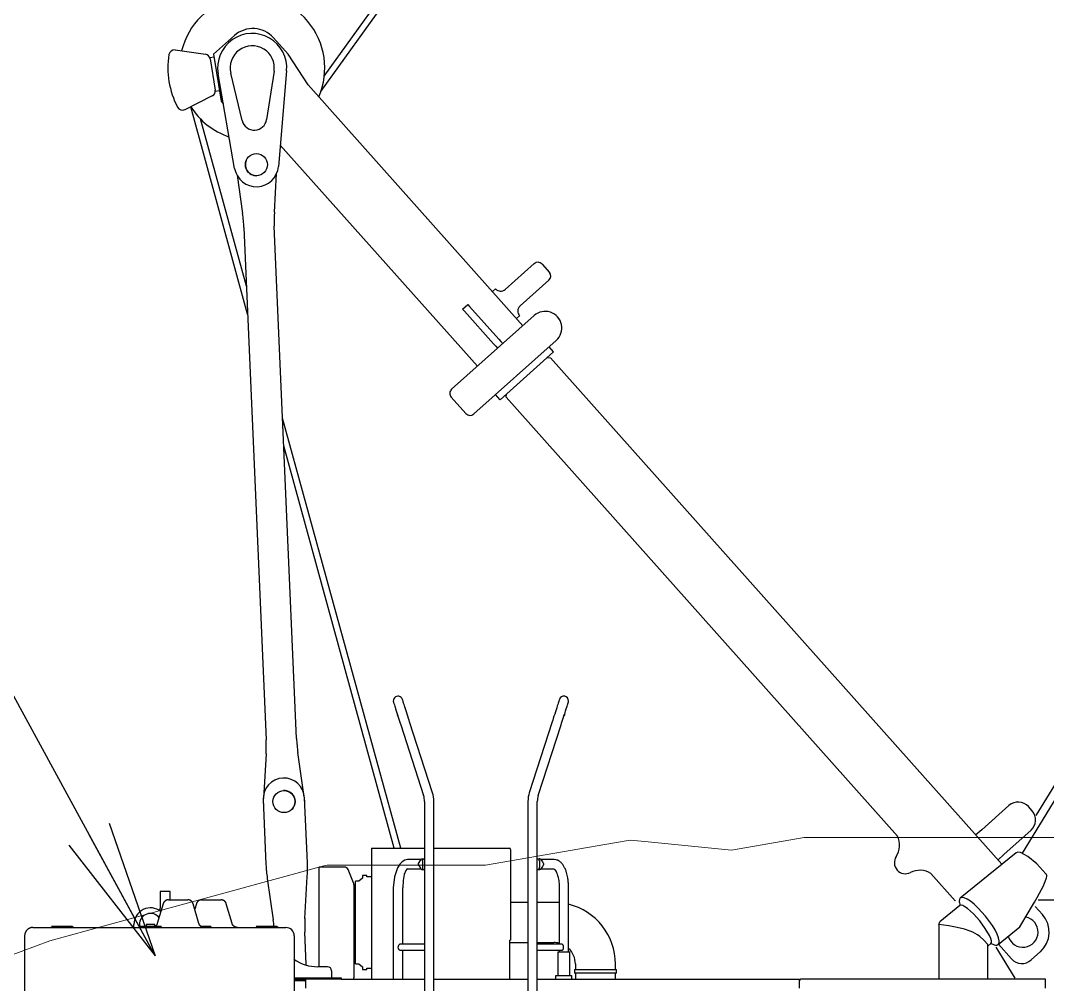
# Model space of a CAD drawing. Header units: millimetres. Extents: x -2078669 to -1085629, y -5987148 to 310365.
# Drawn here: x -1681338 to -1672053, y -2353977 to -2345264 of the extents above; entities that cross this region are included whole.
import ezdxf

# ---------------------------------------------------------------- set-up
doc = ezdxf.new("R2010")
doc.units = ezdxf.units.MM
doc.header["$LTSCALE"] = 500
doc.layers.add('2', color=7, linetype='Continuous')
for name, color, linetype, lineweight in [('D-BGD', 7, 'Continuous', 13), ('D-BYP-STR8', 5, 'Continuous', 25), ('D-BYP-STRB', 5, 'Continuous', 25)]:
    doc.layers.add(name, color=color, linetype=linetype, lineweight=lineweight)
doc.styles.add('MS ゴシック', font='MS Gothic.ttf')
doc.dimstyles.new('DIM-500-F', dxfattribs={"dimscale": 500, "dimtxt": 3.5, "dimasz": 2.5, "dimexe": 0, "dimexo": 2, "dimgap": 0.8, "dimtad": 1, "dimdec": 0, "dimzin": 0, "dimdsep": 46, "dimtxsty": 'MS ゴシック', "dimblk": 'OPEN', "dimcen": 0.1, "dimclrd": 256, "dimclre": 256, "dimclrt": 256, "dimaunit": 1, "dimadec": 4, "dimazin": 0, "dimtfac": 1, "dimtdec": 0, "dimtmove": 2, "dimatfit": 3, "dimldrblk": 'OPEN', "dimfxl": 1, "dimtolj": 1, "dimtzin": 0, "dimlwd": -1, "dimlwe": -1, "dimarcsym": 2})

# ---------------------------------------------------------------- blocks, each defined once
blk = doc.blocks.new('_Open')
at = {"color": 0, "linetype": 'ByBlock', "lineweight": -2}
for p, q in [((-1, 0.1667), (0, 0)), ((-1, -0.1667), (0, 0)), ((0, 0), (-1, 0))]:
    blk.add_line(p, q, dxfattribs=at)
blk = doc.blocks.new('A$C57306f55')
at = {"layer": 'D-BYP-STRB', "linetype": 'Continuous'}
for p, q in [((1086, 6809), (2455.8, 8715.1)), ((1098.6, 6865), (2428.3, 8715.1)), ((3623.1, 4055.5), (6469.8, 8715.1)), ((3673.5, 4191.7), (6437, 8715.1)), ((773.6, 7011.4), (698.3, 6944.2)), ((968.1, 6943.7), (914.8, 7003.4)), ((559.2, 6959.4), (668.5, 6944)), ((684, 6931.8), (699.8, 6934.3)), ((685.4, 6927.4), (704, 6814.3)), ((698.3, 6944.2), (725.4, 6774.1)), ((1039.7, 6833.3), (968.1, 6943.7)), ((774.1, 6531), (714.6, 6873)), ((801.9, 6703.9), (760.1, 6875.5)), ((916.9, 6882.3), (890.1, 6707.8)), ((962.3, 6883.7), (932.7, 6537.9)), ((719.4, 6811.8), (704.1, 6809.4)), ((1039.7, 6833.3), (1816.5, 5962.5)), ((693.3, 6793.2), (594.7, 6743.6)), ((725.4, 6774.1), (733.4, 6765.1)), ((821.4, 6004.4), (615.6, 6754.2)), ((817.1, 6104.9), (650.9, 6710.1)), ((1652.4, 5816), (939.3, 6615.4)), ((782.9, 6506.2), (803.1, 6367.8)), ((918.1, 6372.8), (926.3, 6512.8)), ((807.9, 6317.2), (888.2, 4464.8)), ((998.1, 4469.6), (917.7, 6322)), ((1753.2, 6093.6), (1857.7, 6186.8)), ((1885.9, 6185.2), (1912.5, 6155.3)), ((1717.9, 6095.6), (1706.7, 6085.6)), ((1910.9, 6127.1), (1806.5, 6033.9)), ((1598.7, 6022.7), (1617.3, 6039.4)), ((1605.6, 6014.9), (1598.7, 6022.7)), ((1617.3, 6039.4), (1624.2, 6031.6)), ((1624.2, 6031.6), (1729.4, 5913.7)), ((1559.1, 5732.8), (1857.6, 5999.1)), ((1710.7, 5897.1), (1605.6, 6014.9)), ((1793.2, 5988.6), (1804.4, 5998.6)), ((1937.5, 5909.5), (1639, 5643.3)), ((1729.4, 5913.7), (1737.1, 5905)), ((1718.5, 5888.4), (1710.7, 5897.1)), ((1718.5, 5888.4), (1725.1, 5880.9)), ((1743.8, 5897.6), (1737.1, 5905)), ((1928, 5867.6), (1911.4, 5886.2)), ((1734, 5694.5), (1928, 5867.6)), ((1904.9, 5847), (1916.2, 5846.3)), ((1916.2, 5846.3), (3549.4, 4015.4)), ((1557.5, 5704.6), (1610.7, 5644.9)), ((1734, 5694.5), (1717.3, 5713.2)), ((1756.5, 5703.8), (1757.1, 5715.1)), ((3171.9, 4117.2), (1756.5, 5703.8)), ((1374.9, 4072.9), (947.8, 5628.5)), ((1351.7, 4072.9), (952.2, 5528.1)), ((1362, 4559.9), (1362, 4553.9)), ((1362, 4553.9), (1363.9, 4553.9)), ((1966.1, 4553.9), (1968, 4553.9)), ((1968, 4553.9), (1968, 4559.9)), ((1375, 4519.8), (1457.7, 4263.5)), ((1490.1, 4273.9), (1407.3, 4530.3)), ((1922.7, 4530.3), (1839.9, 4273.9)), ((1872.3, 4263.5), (1955.1, 4519.8)), ((887.9, 4414), (878.5, 4253.5)), ((1026.3, 4258.9), (1002.9, 4419)), ((877.5, 4248.7), (878.7, 4221.4)), ((877.5, 4248.7), (887.7, 4013.8)), ((1037.6, 4020.3), (1027.4, 4255.2)), ((1028.3, 4235.3), (1027.9, 4245.2)), ((1461, 4242.6), (1461, 2360.9)), ((1495, 3466.8), (1495, 4242.6)), ((1835, 4242.6), (1835, 3466.8)), ((1869, 2360.9), (1869, 4242.6)), ((3574.6, 4227.5), (3476.1, 4139.7)), ((3658.5, 4208.6), (3645.2, 4223.5)), ((3476.1, 4139.7), (3455.2, 4121)), ((3556, 4050.1), (3654.5, 4138)), ((1269.8, 4072.9), (1269.8, 3599.9)), ((1269.8, 4072.9), (1461, 4072.9)), ((1269.8, 4070.6), (1269.8, 4066)), ((1495, 4072.9), (1767.5, 4072.9)), ((1772.1, 4068.3), (1772.1, 3755.6)), ((3600.4, 4057), (3398.7, 3892.3)), ((3535.1, 4031.5), (3556, 4050.1)), ((1448.3, 4032.1), (1400, 4032.1)), ((1439, 4017.8), (1447.9, 4031.5)), ((1439, 4015.1), (1439, 4017.8)), ((1439, 4012.8), (1439, 4015.1)), ((1439, 4012.8), (1448.2, 3998.8)), ((1453.7, 4027.1), (1453.7, 4003.1)), ((1454.6, 4035.1), (1460.4, 4035.1)), ((1460.4, 4035.1), (1461, 4035.1)), ((1869, 4035.1), (1869.6, 4035.1)), ((1869.6, 4035.1), (1875.4, 4035.1)), ((1876.4, 4027.1), (1876.4, 4003.1)), ((1930, 4032.1), (1882, 4032.1)), ((1886.3, 4027.4), (1882.2, 4031.9)), ((1891, 4017.8), (1891, 4015.1)), ((1891, 4015.1), (1891, 4012.8)), ((1089.5, 4004.9), (1080.5, 4004.9)), ((1080.5, 3644.5), (1080.5, 4004.9)), ((1170.5, 4004.9), (1089.5, 4004.9)), ((1204.3, 3947.7), (1184.3, 3995.7)), ((1236.8, 3974.6), (1236.8, 3964.8)), ((1251.8, 3974.6), (1236.8, 3974.6)), ((1251.8, 3969.6), (1251.8, 3974.6)), ((1400, 3998.1), (1448.6, 3998.1)), ((1460.4, 3995.1), (1454.9, 3995.1)), ((1461, 3995.1), (1460.4, 3995.1)), ((1869.6, 3995.1), (1869, 3995.1)), ((1875.1, 3995.1), (1869.6, 3995.1)), ((1881.7, 3998.1), (1930, 3998.1)), ((1882, 3998.5), (1886.3, 4003.2)), ((3380.6, 3883.2), (3292.7, 3981.7)), ((892.3, 3964.2), (913.9, 3814.6)), ((1028.7, 3819.6), (1037.2, 3970.5)), ((1205.5, 3941.9), (1205.5, 3608.9)), ((1211.8, 3943.4), (1211.8, 3954.6)), ((1223.8, 3954.6), (1211.8, 3954.6)), ((1211.8, 3930.9), (1211.8, 3943.4)), ((1236.8, 3964.6), (1223.8, 3954.6)), ((1269.8, 3969.6), (1251.8, 3969.6)), ((505, 3916.4), (505, 3856.4)), ((541, 3916.4), (505, 3916.4)), ((541, 3886.4), (541, 3916.4)), ((1211.8, 3927.8), (1211.8, 3930.9)), ((1211.8, 3752.8), (1211.8, 3927.8)), ((1348, 3930.1), (1348, 3599.9)), ((1382, 3726), (1382, 3930.1)), ((1948, 3930.1), (1948, 3726)), ((1982, 3696.9), (1982, 3930.1)), ((515.8, 3872.1), (494.7, 3800.8)), ((535, 3886.4), (570, 3886.4)), ((570, 3886.4), (605, 3886.4)), ((645.3, 3800.8), (624.2, 3872.1)), ((635.8, 3872.1), (630, 3852.5)), ((655, 3886.4), (690, 3886.4)), ((690, 3886.4), (725, 3886.4)), ((765.3, 3800.8), (744.2, 3872.1)), ((1835, 3877.1), (1772.1, 3877.1)), ((1929, 3877.1), (1869, 3877.1)), ((3397.2, 3866.2), (3325.2, 3807.5)), ((3381.2, 3883.7), (3380.2, 3882.9)), ((3669.6, 3862.7), (3695.9, 3833.2)), ((3763.8, 3884.9), (3680, 3884.9)), ((505, 3845.9), (505, 3856.4)), ((110, 3789.4), (110, 3788.4)), ((112, 3791.4), (150, 3791.4)), ((150, 3791.4), (188, 3791.4)), ((190, 3788.4), (190, 3789.4)), ((410, 3786.4), (410, 3797.4)), ((430, 3797.4), (430, 3789.4)), ((430, 3789.4), (430, 3788.4)), ((432, 3791.4), (470, 3791.4)), ((486, 3797.4), (454, 3797.4)), ((454, 3797.4), (454, 3791.4)), ((470, 3791.4), (508, 3791.4)), ((486, 3791.4), (486, 3797.4)), ((510, 3788.4), (510, 3789.4)), ((651.2, 3791.4), (688, 3791.4)), ((690, 3788.4), (690, 3789.4)), ((850, 3789.4), (850, 3788.4)), ((852, 3791.4), (890, 3791.4)), ((890, 3791.4), (928, 3791.4)), ((930, 3788.4), (930, 3789.4)), ((3320.6, 3797.8), (3325.2, 3807.5)), ((3320.6, 3797.8), (3320.6, 3599.9)), ((3535.5, 3724.8), (3614.2, 3789)), ((14.8, 3756.4), (14.8, 3536.4)), ((44.8, 3786.4), (466.5, 3786.4)), ((466.5, 3786.4), (529.4, 3786.4)), ((529.4, 3786.4), (940, 3786.4)), ((940, 3786.4), (960, 3786.4)), ((990, 3756.4), (990, 3261.4)), ((1033.5, 3652.4), (1028.4, 3769.8)), ((1211.8, 3751.3), (1211.8, 3752.8)), ((1211.8, 3728.7), (1211.8, 3751.3)), ((1772.1, 3755.6), (1772.1, 3740.6)), ((1211.8, 3654.6), (1211.8, 3728.7)), ((1461, 3726), (1372, 3726)), ((1769.8, 3599.9), (1769.8, 3740.6)), ((1772.1, 3740.6), (1769.8, 3740.6)), ((1769.8, 3732.1), (1835, 3732.1)), ((1869, 3732.1), (1929, 3732.1)), ((1958, 3726), (1869, 3726)), ((3498.4, 3719.4), (3509.6, 3728.5)), ((3498.4, 3599.9), (3498.4, 3725.3)), ((3527.3, 3714.8), (3595.5, 3603.1)), ((3584.1, 3673.1), (3536.9, 3726)), ((1372, 3704.3), (1461, 3704.3)), ((1382, 3599.9), (1382, 3704.3)), ((1869, 3704.3), (1958, 3704.3)), ((1986.4, 3696.9), (1943.7, 3696.9)), ((1943.7, 3696.9), (1943.7, 3612.9)), ((1948, 3704.3), (1948, 3696.9)), ((1986.4, 3612.9), (1986.4, 3696.9)), ((3654.7, 3669.1), (3688.2, 3699.1)), ((1110, 3644.5), (1075, 3644.5)), ((1211.8, 3654.6), (1223.8, 3654.6)), ((1223.8, 3654.6), (1236.8, 3644.6)), ((1236.8, 3644.6), (1236.8, 3634.6)), ((1251.8, 3634.6), (1251.8, 3639.6)), ((1251.8, 3639.6), (1269.8, 3639.6)), ((2006.5, 3654.6), (2006.5, 3634.6)), ((2151.5, 3634.6), (2151.5, 3654.6)), ((990, 3604.5), (1145, 3604.5)), ((1125, 3629.5), (1125, 3604.5)), ((1145, 3604.5), (1160, 3604.5)), ((1160, 3604.5), (1160, 3600)), ((1205.5, 3608.9), (1205.5, 3604.4)), ((1205.5, 3599.9), (1205.5, 3604.4)), ((1236.8, 3634.6), (1251.8, 3634.6)), ((1936.1, 3599.9), (1936.1, 3612.9)), ((1936.1, 3612.9), (1992, 3612.9)), ((1943.1, 3612.9), (1943.7, 3612.9)), ((1992, 3612.9), (1992, 3599.9)), ((2003, 3634.6), (2155, 3634.6)), ((2003, 3634.6), (2003, 3621.9)), ((2155, 3621.9), (2003, 3621.9)), ((2006.5, 3621.9), (2006.5, 3599.9)), ((2151.5, 3599.9), (2151.5, 3621.9)), ((2155, 3621.9), (2155, 3634.6)), ((1145, 3600), (990, 3600)), ((990, 3598.5), (1030, 3598.5)), ((1028, 3593.5), (990, 3593.5)), ((1025, 3598.5), (1025, 3600)), ((1030, 3599.9), (1030, 3566.7)), ((1058, 3600), (1058, 3599.9)), ((1082, 3599.9), (1082, 3600)), ((1106, 3599.9), (1106, 3600)), ((1128, 3600), (1128, 3599.9)), ((1160, 3600), (1145, 3600)), ((1152, 3599.9), (1152, 3600)), ((1160, 3599.9), (1461, 3599.9)), ((1495, 3599.9), (1835, 3599.9)), ((1869, 3599.9), (2817, 3599.9)), ((2817, 3566.7), (2817, 3599.9)), ((3707, 3599.9), (2822, 3599.9)), ((3707, 3567.6), (3707, 3599.9))]:
    blk.add_line(p, q, dxfattribs=at)
for points in [[(1407.3, 4530.3), (1405.5, 4536), (1403.3, 4542.7), (1400.9, 4550.1), (1398.4, 4557.9), (1395.8, 4565.9), (1393.3, 4573.6), (1391, 4580.9), (1388.8, 4587.5), (1387, 4593), (1385.6, 4597.7), (1384.3, 4601.4), (1383.4, 4604.5), (1382.6, 4606.8), (1382, 4608.7), (1381.5, 4610.1), (1381.2, 4611.2)], [(1948.8, 4611.2), (1948.5, 4610.1), (1948, 4608.7), (1947.4, 4606.8), (1946.7, 4604.5), (1945.7, 4601.4), (1944.5, 4597.7), (1943, 4593), (1941.2, 4587.5), (1939.1, 4580.9), (1936.7, 4573.6), (1934.2, 4565.9), (1931.7, 4557.9), (1929.1, 4550.1), (1926.7, 4542.7), (1924.6, 4536), (1922.7, 4530.3)], [(1348.8, 4600.7), (1349.2, 4599.6), (1349.6, 4598.2), (1350.2, 4596.4), (1351, 4594), (1352, 4591), (1353.2, 4587.2), (1354.7, 4582.6), (1356.5, 4577), (1358.6, 4570.5), (1361, 4563.2), (1363.5, 4555.4), (1366, 4547.5), (1368.5, 4539.7), (1370.9, 4532.3), (1373.1, 4525.6), (1375, 4519.8)], [(1955.1, 4519.8), (1956.9, 4525.6), (1959.1, 4532.3), (1961.5, 4539.7), (1964, 4547.5), (1966.6, 4555.4), (1969.1, 4563.2), (1971.4, 4570.5), (1973.5, 4577), (1975.3, 4582.6), (1976.8, 4587.2), (1978, 4591), (1979, 4594), (1979.8, 4596.4), (1980.4, 4598.2), (1980.8, 4599.6), (1981.2, 4600.7)], [(3708, 3980.2), (3675.1, 4016.3), (3643.1, 4043.6), (3616.8, 4058), (3607.2, 4059.4), (3600.4, 4057)], [(1400, 4032.1), (1389.9, 4030.2), (1380.1, 4024.4), (1371.2, 4015), (1363.3, 4002.3), (1352, 3969.2), (1348, 3930.1), (1348, 3930.1), (1348, 3930.1), (1348, 3930.1), (1348, 3930.1), (1348, 3930.1), (1348, 3930.1), (1348, 3930.1), (1348, 3930.1)], [(1453.7, 4027.1), (1453.8, 4028.6), (1453.9, 4029.2), (1454, 4029.7), (1454.3, 4030.4), (1454.7, 4031.2), (1455, 4031.9), (1455.1, 4032.1), (1455.2, 4032.5), (1455.4, 4032.8), (1455.7, 4033.1), (1456.2, 4033.4), (1456.8, 4033.7), (1457.8, 4034.1), (1460.4, 4035.1)], [(1876.4, 4027.1), (1876.2, 4028.6), (1876.1, 4029.2), (1876, 4029.7), (1875.7, 4030.4), (1875.4, 4031.2), (1875, 4031.9), (1875, 4032.1), (1874.8, 4032.5), (1874.6, 4032.8), (1874.3, 4033.1), (1873.8, 4033.4), (1873.2, 4033.7), (1872.3, 4034.1), (1869.6, 4035.1)], [(1881.3, 4032.8), (1880.8, 4033.3), (1880.3, 4033.6), (1879.5, 4034.1), (1878.4, 4034.6), (1877.9, 4034.8), (1877.3, 4034.9), (1877.1, 4035), (1876.8, 4035), (1876.6, 4035), (1876.3, 4035.1), (1876, 4035.1), (1875.8, 4035.1), (1875.6, 4035.1), (1875.4, 4035.1)], [(1885.8, 4027.1), (1885.7, 4027.3), (1885.6, 4027.4), (1885.5, 4027.6), (1885.4, 4027.8), (1885.2, 4028), (1885.1, 4028.1), (1885, 4028.3), (1884.9, 4028.5), (1884.6, 4028.9), (1884.4, 4029.2), (1884.3, 4029.2), (1883.8, 4029.9), (1883.7, 4030.1), (1883.5, 4030.3), (1883.4, 4030.5), (1883.2, 4030.7), (1883.1, 4030.9), (1882.9, 4031), (1882.8, 4031.2), (1882.6, 4031.4), (1882.5, 4031.5), (1882.4, 4031.6), (1882.3, 4031.7), (1882.3, 4031.8), (1882.2, 4031.9), (1882.1, 4032), (1882, 4032), (1882, 4032.1), (1881.9, 4032.2), (1881.8, 4032.3), (1881.7, 4032.4), (1881.6, 4032.5), (1881.5, 4032.6), (1881.4, 4032.7), (1881.3, 4032.8), (1881.3, 4032.8)], [(1891, 4012.8), (1890.7, 4012), (1890.4, 4011.1), (1889.9, 4010.2), (1889.4, 4009.3), (1887.9, 4006.7), (1885.6, 4003.1)], [(1885.8, 4027.1), (1888, 4023.7), (1889.4, 4021.3), (1889.9, 4020.3), (1890.4, 4019.4), (1890.7, 4018.6), (1891, 4017.8)], [(1886.3, 4027.4), (1886.3, 4027.4), (1886.3, 4027.3), (1886.3, 4027.3), (1886.3, 4027.3), (1886.4, 4027.3), (1886.4, 4027.2), (1886.4, 4027.2), (1886.4, 4027.2), (1886.4, 4027.2), (1886.5, 4027.1), (1886.5, 4027.1), (1886.5, 4027.1), (1886.5, 4027.1), (1886.5, 4027), (1886.6, 4027), (1886.6, 4027)], [(1982, 3930.1), (1982, 3930.2), (1982, 3930.2), (1982, 3930.2), (1982, 3930.2), (1982, 3930.2), (1982, 3930.2), (1982, 3930.2), (1982, 3930.2), (1982, 3930.2), (1982, 3930.2), (1982, 3930.2), (1982, 3930.2), (1982, 3930.2), (1982, 3930.2), (1982, 3930.2), (1982, 3930.2), (1982, 3930.2), (1982, 3930.2), (1982, 3930.3), (1982, 3930.3), (1982, 3930.3), (1982, 3930.3), (1982, 3930.3), (1982, 3930.3), (1982, 3930.3), (1982, 3930.3), (1982, 3930.3), (1982, 3930.3), (1982, 3930.3), (1982, 3930.3), (1982, 3930.3), (1982, 3930.4), (1982, 3930.4), (1982, 3930.4), (1982, 3930.4), (1982, 3930.4), (1982, 3930.4), (1982, 3930.4), (1982, 3930.4), (1982, 3930.4), (1982, 3930.4), (1982, 3930.4), (1982, 3930.4), (1982, 3930.5), (1982, 3930.5), (1982, 3930.6), (1982, 3930.6), (1982, 3930.6), (1982, 3930.7), (1982, 3930.7), (1982, 3930.8), (1982, 3930.8), (1982, 3930.8), (1982, 3930.9), (1982, 3930.9), (1982, 3930.9), (1982, 3930.9), (1982, 3930.9), (1982, 3931), (1982, 3931), (1982, 3931), (1982, 3931.1), (1982, 3931.1), (1982, 3931.5), (1982, 3932.1), (1982, 3932.3), (1982, 3932.4), (1982, 3932.7), (1982, 3932.8), (1982, 3932.9), (1982, 3933), (1982, 3933.2), (1982, 3933.3), (1982, 3933.4), (1982, 3933.6), (1982, 3933.7), (1982, 3933.8), (1982, 3933.9), (1982, 3934), (1982, 3934.1), (1982, 3934.2), (1982, 3934.4), (1982, 3934.5), (1982, 3934.7), (1982, 3934.9), (1981.9, 3935.1), (1981.9, 3935.3), (1981.9, 3935.5), (1981.9, 3935.8), (1981.9, 3936.1), (1981.9, 3936.4), (1981.9, 3936.7), (1981.9, 3937), (1981.9, 3937.3), (1981.9, 3937.6), (1981.9, 3937.9), (1981.9, 3938.2), (1981.8, 3938.5), (1981.8, 3938.9), (1981.8, 3939.2), (1981.8, 3939.5), (1981.8, 3939.8), (1981.8, 3940.1), (1981.8, 3940.4), (1981.7, 3940.7), (1981.7, 3941), (1981.7, 3941.4), (1981.7, 3941.7), (1981.7, 3942), (1981.7, 3942.4), (1981.6, 3942.7), (1981.6, 3943), (1981.6, 3943.4), (1981.6, 3943.7), (1981.6, 3944), (1981.6, 3944.2), (1981.5, 3944.5), (1981.5, 3944.7), (1981.5, 3945), (1981.5, 3945.2), (1981.5, 3945.5), (1981.4, 3945.9), (1981.4, 3946.3), (1981.4, 3946.8), (1981.1, 3950.2), (1980.8, 3953.2), (1980.4, 3956.7), (1980, 3959.5), (1980, 3960.2), (1979.9, 3961.3), (1979.7, 3962.4), (1979, 3965.9), (1978, 3970.8), (1976.8, 3976.2), (1975.6, 3981), (1974.6, 3984.9), (1973.7, 3988.2), (1972.8, 3991), (1971.8, 3993.6), (1970.5, 3996.6), (1969.1, 3999.8), (1967.8, 4002.5), (1966.6, 4005), (1965.4, 4007.2), (1964, 4009.7), (1962.5, 4012), (1961, 4014.2), (1959.4, 4016.2), (1958, 4017.8), (1956.5, 4019.5), (1954.9, 4021.2), (1953.2, 4022.8), (1952.1, 4023.8), (1951.3, 4024.4), (1950.6, 4025), (1949.7, 4025.6), (1948.7, 4026.2), (1947, 4027.2), (1946, 4027.9), (1945.7, 4028.2), (1945.1, 4028.7), (1944.5, 4029), (1943.5, 4029.4), (1942.2, 4029.7), (1940.2, 4030.2), (1937.6, 4030.7), (1930, 4032.1)], [(1400, 3998.1), (1396.5, 3996.8), (1393.1, 3993), (1387.3, 3978.2), (1383.4, 3956.2), (1382, 3930.1)], [(1453.7, 4003.1), (1453.8, 4001.7), (1453.9, 4001.1), (1454, 4000.6), (1454.3, 3999.9), (1454.7, 3999), (1455, 3998.4), (1455, 3998.2), (1455.2, 3997.8), (1455.4, 3997.5), (1455.7, 3997.2), (1456.2, 3996.9), (1456.8, 3996.6), (1457.8, 3996.2), (1460.4, 3995.1)], [(1876.4, 4003.1), (1876.2, 4001.7), (1876.1, 4001.1), (1876, 4000.6), (1875.7, 3999.9), (1875.4, 3999.1), (1875, 3998.4), (1875, 3998.1), (1874.8, 3997.8), (1874.6, 3997.5), (1874.3, 3997.2), (1873.8, 3996.9), (1873.2, 3996.6), (1872.3, 3996.2), (1869.6, 3995.1)], [(1881, 3997.4), (1880.5, 3997), (1880, 3996.6), (1879.2, 3996.2), (1878.2, 3995.7), (1877.6, 3995.5), (1877, 3995.3), (1876.8, 3995.3), (1876.6, 3995.3), (1876.3, 3995.3), (1876, 3995.2), (1875.8, 3995.2), (1875.5, 3995.2), (1875.3, 3995.2), (1875.1, 3995.1)], [(1881, 3997.4), (1881, 3997.5), (1881.1, 3997.6), (1881.2, 3997.6), (1881.3, 3997.7), (1881.4, 3997.8), (1881.5, 3997.9), (1881.6, 3998), (1881.7, 3998.1), (1881.8, 3998.2), (1881.8, 3998.3), (1881.9, 3998.3), (1882, 3998.4), (1882.1, 3998.5), (1882.1, 3998.6), (1882.2, 3998.7), (1882.4, 3998.9), (1882.5, 3999), (1882.6, 3999.2), (1882.8, 3999.4), (1883, 3999.6), (1883.1, 3999.8), (1883.3, 4000), (1883.5, 4000.2), (1883.6, 4000.4), (1884.1, 4001), (1884.1, 4001.1), (1884.3, 4001.4), (1884.7, 4001.8), (1884.8, 4002), (1884.9, 4002.1), (1885, 4002.3), (1885.2, 4002.5), (1885.3, 4002.7), (1885.4, 4002.9), (1885.5, 4003), (1885.6, 4003.1)], [(1929.7, 3998), (1929.7, 3998), (1929.7, 3998), (1929.7, 3998), (1929.7, 3998), (1929.7, 3998), (1929.7, 3998), (1929.7, 3998), (1929.7, 3998), (1929.7, 3998), (1929.7, 3998), (1929.7, 3998), (1929.7, 3998), (1929.7, 3998), (1929.7, 3998), (1929.7, 3998), (1929.7, 3998), (1929.7, 3998), (1929.7, 3998), (1929.7, 3998), (1929.7, 3998), (1929.7, 3998), (1929.7, 3998), (1929.7, 3998), (1929.7, 3998), (1929.7, 3998), (1929.8, 3998), (1929.8, 3998), (1929.8, 3998), (1929.8, 3998), (1929.8, 3998), (1929.9, 3998), (1929.9, 3997.9), (1930, 3997.9), (1930.2, 3997.7), (1930.3, 3997.7), (1930.5, 3997.4), (1930.7, 3997.3), (1931.4, 3996.6), (1931.5, 3996.5), (1931.9, 3996.1), (1932.5, 3995.4), (1934, 3993.2), (1935.7, 3990.7), (1936.6, 3989.1), (1937.4, 3987.6), (1938.2, 3985.8), (1939.1, 3983.6), (1939.9, 3981.5), (1940.6, 3979.3), (1942.1, 3974.7), (1943.3, 3970.3), (1943.9, 3968.1), (1944.4, 3966), (1945.4, 3961.1), (1946.2, 3956), (1946.9, 3950.7), (1947.4, 3945.2), (1947.6, 3941.7), (1947.8, 3938), (1947.9, 3934.3), (1948, 3930.1)], [(3614.2, 3789), (3644.2, 3839), (3656.5, 3859.7), (3667.4, 3878.5), (3677.1, 3895.5), (3685.4, 3910.6), (3692.4, 3923.6), (3698.1, 3934.7), (3706.1, 3952.7), (3710.4, 3966.2), (3711.2, 3971.2), (3711.1, 3975.1), (3710, 3978), (3708, 3980.2)], [(3398.7, 3892.3), (3397.1, 3890.6), (3395.9, 3888.5), (3395.2, 3885.9), (3394.8, 3882.9), (3394.9, 3879.4), (3395.4, 3875.5), (3397.6, 3866.6)], [(3509.6, 3728.5), (3511.6, 3732.3), (3511.3, 3738.6), (3508.8, 3747.1), (3504.1, 3757.6), (3489.2, 3782.7), (3468.9, 3810), (3446.2, 3835.4), (3424.6, 3855), (3415.2, 3861.7), (3407.3, 3865.9), (3401.3, 3867.4), (3397.2, 3866.2)], [(3510, 3728.9), (3518.3, 3724.9), (3522, 3723.7), (3525.4, 3722.9), (3528.5, 3722.6), (3531.2, 3722.9), (3533.5, 3723.6), (3535.5, 3724.8), (3538.7, 3730.1), (3539.2, 3738.4), (3536.9, 3749.4), (3531.9, 3762.7), (3524.4, 3777.8), (3514.7, 3794), (3490.3, 3827.5), (3462.4, 3858.1), (3448.4, 3870.8), (3435.1, 3881.2), (3423.1, 3888.8), (3412.7, 3893.2), (3404.5, 3894.4), (3398.7, 3892.3)], [(110, 3788.4), (110, 3788.4)], [(112, 3791.4), (112, 3791.4)], [(190, 3789.4), (190, 3789.5)], [(430, 3788.4), (430, 3788.4)], [(432, 3791.4), (432, 3791.4)], [(510, 3789.4), (510, 3789.5)], [(690, 3789.4), (690, 3789.5)], [(850, 3788.4), (850, 3788.4)], [(852, 3791.4), (852, 3791.4)], [(930, 3789.4), (930, 3789.5)], [(3498.4, 3725.3), (3484.1, 3741), (3469.3, 3753.7), (3461.3, 3759.4), (3452.8, 3764.6), (3444, 3769.2), (3434.8, 3773.3), (3413.6, 3780.6), (3387.7, 3787), (3357.5, 3792.7), (3320.6, 3797.8)], [(192, 3786.4), (192, 3786.4)], [(512, 3786.4), (512, 3786.4)], [(692, 3786.4), (692, 3786.4)], [(932, 3786.4), (932, 3786.4)], [(1372, 3704.3), (1370.9, 3704.5), (1369.8, 3705.1), (1367.9, 3707.5), (1366.6, 3711), (1366.1, 3715.1), (1366.6, 3719.3), (1367.9, 3722.8), (1369.8, 3725.2), (1370.9, 3725.8), (1372, 3726)], [(1958, 3704.3), (1959.2, 3704.5), (1960.3, 3705.1), (1962.2, 3707.5), (1963.5, 3711), (1963.9, 3715.1), (1963.5, 3719.3), (1962.2, 3722.8), (1960.3, 3725.2), (1959.2, 3725.8), (1958, 3726)]]:
    blk.add_lwpolyline(points, dxfattribs=at)
for points in [[(535, 3886.4), (534.6, 3886.4, 0.005125), (534.1, 3886.4, 0.005025), (533.7, 3886.4, 0.005), (533.3, 3886.4, 0.005075), (532.9, 3886.3, 0.005111), (532.5, 3886.3, 0.005137), (532.1, 3886.2, 0.005155), (531.7, 3886.2, 0.005192), (531.3, 3886.1, 0.005213), (530.9, 3886, 0.005244), (530.5, 3885.9, 0.005262), (530, 3885.8, 0.005292), (529.6, 3885.7, 0.005309), (529.2, 3885.6, 0.005335), (528.8, 3885.5, 0.005351), (528.4, 3885.3, 0.005375), (528, 3885.2, 0.005389), (527.6, 3885, 0.005409), (527.2, 3884.9, 0.005421), (526.8, 3884.7, 0.005439), (526.4, 3884.5, 0.005449), (526, 3884.3, 0.005464), (525.6, 3884.1, 0.005472), (525.2, 3883.9, 0.005484), (524.8, 3883.7, 0.00549), (524.4, 3883.5, 0.005498), (524.1, 3883.2, 0.005503), (523.7, 3883, 0.005507), (523.3, 3882.7, 0.00551), (523, 3882.5, 0.005512), (522.6, 3882.2, 0.005512), (522.3, 3881.9, 0.00551), (521.9, 3881.6, 0.005508), (521.6, 3881.3, 0.005503), (521.3, 3881, 0.005499), (521, 3880.7, 0.005491), (520.6, 3880.4, 0.005485), (520.3, 3880.1, 0.005473), (520, 3879.8, 0.005465), (519.8, 3879.5, 0.005451), (519.5, 3879.1, 0.00544), (519.2, 3878.8, 0.00542), (518.9, 3878.4, 0.005411), (518.7, 3878.1, 0.005399), (518.4, 3877.7, 0.005373), (518.2, 3877.4, 0.00532), (518, 3877, 0.005345), (517.7, 3876.6, 0.005417), (517.5, 3876.3, 0.00526), (517.3, 3875.9, 0.004913), (517.1, 3875.5, 0.005358), (516.9, 3875.2, 0.006285), (516.8, 3874.8, 0.004834), (516.6, 3874.4, 0.001831), (516.5, 3874.1, 0.006617), (516.3, 3873.6, 0.011261), (516.1, 3873, 0.0056), (515.8, 3872.1)], [(624.2, 3872.1), (624.1, 3872.5, 0.005126), (624, 3872.9, 0.005026), (623.9, 3873.3, 0.005001), (623.7, 3873.6, 0.005076), (623.6, 3874, 0.005112), (623.4, 3874.4, 0.005138), (623.2, 3874.8, 0.005156), (623.1, 3875.2, 0.005193), (622.9, 3875.5, 0.005214), (622.7, 3875.9, 0.005245), (622.5, 3876.3, 0.005264), (622.3, 3876.6, 0.005293), (622, 3877, 0.00531), (621.8, 3877.4, 0.005336), (621.6, 3877.7, 0.005352), (621.3, 3878.1, 0.005376), (621.1, 3878.4, 0.00539), (620.8, 3878.8, 0.00541), (620.5, 3879.1, 0.005423), (620.2, 3879.5, 0.00544), (620, 3879.8, 0.005451), (619.7, 3880.1, 0.005465), (619.4, 3880.4, 0.005473), (619, 3880.7, 0.005485), (618.7, 3881, 0.005491), (618.4, 3881.3, 0.005499), (618.1, 3881.6, 0.005504), (617.7, 3881.9, 0.005509), (617.4, 3882.2, 0.005511), (617, 3882.5, 0.005512), (616.7, 3882.7, 0.005512), (616.3, 3883, 0.00551), (615.9, 3883.2, 0.005508), (615.6, 3883.5, 0.005503), (615.2, 3883.7, 0.005499), (614.8, 3883.9, 0.00549), (614.4, 3884.1, 0.005484), (614, 3884.3, 0.005472), (613.6, 3884.5, 0.005464), (613.2, 3884.7, 0.00545), (612.8, 3884.9, 0.005439), (612.4, 3885, 0.005419), (612, 3885.2, 0.00541), (611.6, 3885.3, 0.005398), (611.2, 3885.5, 0.005372), (610.8, 3885.6, 0.005319), (610.4, 3885.7, 0.005345), (610, 3885.8, 0.005416), (609.5, 3885.9, 0.005259), (609.1, 3886, 0.004912), (608.7, 3886.1, 0.005357), (608.3, 3886.2, 0.006284), (607.9, 3886.2, 0.004833), (607.5, 3886.3, 0.00183), (607.1, 3886.3, 0.006616), (606.7, 3886.4, 0.01126), (606, 3886.4, 0.005599), (605, 3886.4)], [(655, 3886.4), (654.6, 3886.4, 0.005125), (654.1, 3886.4, 0.005025), (653.7, 3886.4, 0.005), (653.3, 3886.4, 0.005075), (652.9, 3886.3, 0.005111), (652.5, 3886.3, 0.005137), (652.1, 3886.2, 0.005155), (651.7, 3886.2, 0.005191), (651.3, 3886.1, 0.005213), (650.9, 3886, 0.005244), (650.5, 3885.9, 0.005262), (650, 3885.8, 0.005291), (649.6, 3885.7, 0.005309), (649.2, 3885.6, 0.005335), (648.8, 3885.5, 0.005351), (648.4, 3885.3, 0.005375), (648, 3885.2, 0.005389), (647.6, 3885, 0.005409), (647.2, 3884.9, 0.005421), (646.8, 3884.7, 0.005439), (646.4, 3884.5, 0.005449), (646, 3884.3, 0.005464), (645.6, 3884.1, 0.005472), (645.2, 3883.9, 0.005484), (644.8, 3883.7, 0.00549), (644.4, 3883.5, 0.005498), (644.1, 3883.2, 0.005503), (643.7, 3883, 0.005508), (643.3, 3882.7, 0.00551), (643, 3882.5, 0.005512), (642.6, 3882.2, 0.005512), (642.3, 3881.9, 0.005511), (641.9, 3881.6, 0.005509), (641.6, 3881.3, 0.005504), (641.3, 3881, 0.005499), (641, 3880.7, 0.005491), (640.6, 3880.4, 0.005485), (640.3, 3880.1, 0.005473), (640, 3879.8, 0.005465), (639.8, 3879.5, 0.005451), (639.5, 3879.1, 0.00544), (639.2, 3878.8, 0.00542), (638.9, 3878.4, 0.005411), (638.7, 3878.1, 0.005399), (638.4, 3877.7, 0.005373), (638.2, 3877.4, 0.00532), (638, 3877, 0.005346), (637.7, 3876.6, 0.005417), (637.5, 3876.3, 0.00526), (637.3, 3875.9, 0.004913), (637.1, 3875.5, 0.005358), (636.9, 3875.2, 0.006285), (636.8, 3874.8, 0.004834), (636.6, 3874.4, 0.001831), (636.5, 3874.1, 0.006618), (636.3, 3873.6, 0.011262), (636.1, 3873, 0.0056), (635.8, 3872.1)], [(744.2, 3872.1), (744.1, 3872.5, 0.005126), (744, 3872.9, 0.005026), (743.9, 3873.3, 0.005001), (743.7, 3873.6, 0.005075), (743.6, 3874, 0.005112), (743.4, 3874.4, 0.005138), (743.2, 3874.8, 0.005156), (743.1, 3875.2, 0.005192), (742.9, 3875.5, 0.005214), (742.7, 3875.9, 0.005245), (742.5, 3876.3, 0.005263), (742.3, 3876.6, 0.005292), (742, 3877, 0.00531), (741.8, 3877.4, 0.005336), (741.6, 3877.7, 0.005352), (741.3, 3878.1, 0.005376), (741.1, 3878.4, 0.00539), (740.8, 3878.8, 0.00541), (740.5, 3879.1, 0.005422), (740.2, 3879.5, 0.00544), (740, 3879.8, 0.00545), (739.7, 3880.1, 0.005465), (739.4, 3880.4, 0.005473), (739, 3880.7, 0.005485), (738.7, 3881, 0.005491), (738.4, 3881.3, 0.005499), (738.1, 3881.6, 0.005503), (737.7, 3881.9, 0.005508), (737.4, 3882.2, 0.00551), (737, 3882.5, 0.005512), (736.7, 3882.7, 0.005512), (736.3, 3883, 0.00551), (735.9, 3883.2, 0.005508), (735.6, 3883.5, 0.005503), (735.2, 3883.7, 0.005498), (734.8, 3883.9, 0.00549), (734.4, 3884.1, 0.005484), (734, 3884.3, 0.005472), (733.6, 3884.5, 0.005464), (733.2, 3884.7, 0.00545), (732.8, 3884.9, 0.005439), (732.4, 3885, 0.005419), (732, 3885.2, 0.00541), (731.6, 3885.3, 0.005398), (731.2, 3885.5, 0.005372), (730.8, 3885.6, 0.005319), (730.4, 3885.7, 0.005345), (730, 3885.8, 0.005416), (729.5, 3885.9, 0.005259), (729.1, 3886, 0.004912), (728.7, 3886.1, 0.005357), (728.3, 3886.2, 0.006284), (727.9, 3886.2, 0.004833), (727.5, 3886.3, 0.00183), (727.1, 3886.3, 0.006616), (726.7, 3886.4, 0.01126), (726, 3886.4, 0.005599), (725, 3886.4)], [(494.7, 3800.8), (494.6, 3800.4, -0.00548), (494.5, 3800.1, -0.005398), (494.4, 3799.7, -0.005391), (494.2, 3799.4, -0.005483), (494.1, 3799, -0.005536), (494, 3798.7, -0.005577), (493.8, 3798.3, -0.005609), (493.6, 3798, -0.005658), (493.4, 3797.6, -0.005691), (493.3, 3797.3, -0.005733), (493.1, 3796.9, -0.005759), (492.9, 3796.6, -0.005792), (492.7, 3796.3, -0.005819), (492.4, 3796, -0.00586), (492.2, 3795.6, -0.005863), (492, 3795.3, -0.00585), (491.7, 3795, -0.005914), (491.5, 3794.7, -0.006055), (491.2, 3794.4, -0.005885), (490.9, 3794.1, -0.005499), (490.7, 3793.8, -0.006082), (490.4, 3793.5, -0.007268), (490.1, 3793.2, -0.005492), (489.8, 3793, -0.001854), (489.5, 3792.7, -0.00777), (489.2, 3792.4, -0.013326), (488.6, 3792, -0.006458), (487.8, 3791.4)], [(664.5, 3786.4), (664.1, 3786.4, -0.005126), (663.6, 3786.5, -0.005026), (663.2, 3786.5, -0.005001), (662.8, 3786.5, -0.005075), (662.4, 3786.5, -0.005111), (662, 3786.6, -0.005137), (661.6, 3786.6, -0.005156), (661.2, 3786.7, -0.005192), (660.8, 3786.8, -0.005213), (660.4, 3786.9, -0.005244), (660, 3787, -0.005263), (659.5, 3787.1, -0.005292), (659.1, 3787.2, -0.005309), (658.7, 3787.3, -0.005335), (658.3, 3787.4, -0.005351), (657.9, 3787.6, -0.005375), (657.5, 3787.7, -0.005389), (657.1, 3787.9, -0.005409), (656.7, 3788, -0.005421), (656.3, 3788.2, -0.005439), (655.9, 3788.4, -0.005449), (655.5, 3788.6, -0.005464), (655.1, 3788.8, -0.005472), (654.7, 3789, -0.005484), (654.3, 3789.2, -0.00549), (653.9, 3789.4, -0.005498), (653.6, 3789.7, -0.005502), (653.2, 3789.9, -0.005507), (652.8, 3790.2, -0.005509), (652.5, 3790.4, -0.005512), (652.1, 3790.7, -0.005512), (651.8, 3791, -0.005511), (651.4, 3791.3, -0.00551), (651.1, 3791.6, -0.005505), (650.8, 3791.8, -0.0055), (650.5, 3792.2, -0.005492), (650.1, 3792.5, -0.005486), (649.8, 3792.8, -0.005474), (649.5, 3793.1, -0.005466), (649.3, 3793.4, -0.005452), (649, 3793.8, -0.005441), (648.7, 3794.1, -0.005421), (648.4, 3794.5, -0.005412), (648.2, 3794.8, -0.0054), (647.9, 3795.2, -0.005374), (647.7, 3795.5, -0.005322), (647.5, 3795.9, -0.005347), (647.2, 3796.2, -0.005418), (647, 3796.6, -0.005261), (646.8, 3797, -0.004914), (646.6, 3797.4, -0.005359), (646.4, 3797.7, -0.006286), (646.3, 3798.1, -0.004835), (646.1, 3798.5, -0.001831), (646, 3798.8, -0.006619), (645.8, 3799.3, -0.011264), (645.6, 3799.9, -0.005601), (645.3, 3800.8)], [(784.5, 3786.4), (784.1, 3786.4, -0.005125), (783.6, 3786.5, -0.005025), (783.2, 3786.5, -0.005), (782.8, 3786.5, -0.005075), (782.4, 3786.5, -0.005111), (782, 3786.6, -0.005137), (781.6, 3786.6, -0.005156), (781.2, 3786.7, -0.005192), (780.8, 3786.8, -0.005213), (780.4, 3786.9, -0.005244), (780, 3787, -0.005263), (779.5, 3787.1, -0.005292), (779.1, 3787.2, -0.005309), (778.7, 3787.3, -0.005335), (778.3, 3787.4, -0.005351), (777.9, 3787.6, -0.005375), (777.5, 3787.7, -0.005389), (777.1, 3787.9, -0.005409), (776.7, 3788, -0.005421), (776.3, 3788.2, -0.005439), (775.9, 3788.4, -0.005449), (775.5, 3788.6, -0.005464), (775.1, 3788.8, -0.005472), (774.7, 3789, -0.005484), (774.3, 3789.2, -0.00549), (773.9, 3789.4, -0.005498), (773.6, 3789.7, -0.005502), (773.2, 3789.9, -0.005507), (772.8, 3790.2, -0.005509), (772.5, 3790.4, -0.005511), (772.1, 3790.7, -0.005511), (771.8, 3791, -0.00551), (771.4, 3791.3, -0.005508), (771.1, 3791.6, -0.005503), (770.8, 3791.8, -0.005499), (770.5, 3792.2, -0.00549), (770.1, 3792.5, -0.005484), (769.8, 3792.8, -0.005472), (769.5, 3793.1, -0.005464), (769.3, 3793.4, -0.00545), (769, 3793.8, -0.005439), (768.7, 3794.1, -0.005419), (768.4, 3794.5, -0.00541), (768.2, 3794.8, -0.005398), (767.9, 3795.2, -0.005372), (767.7, 3795.5, -0.005319), (767.5, 3795.9, -0.005345), (767.2, 3796.2, -0.005416), (767, 3796.6, -0.005259), (766.8, 3797, -0.004912), (766.6, 3797.4, -0.005357), (766.4, 3797.7, -0.006284), (766.3, 3798.1, -0.004833), (766.1, 3798.5, -0.00183), (766, 3798.8, -0.006616), (765.8, 3799.3, -0.01126), (765.6, 3799.9, -0.005599), (765.3, 3800.8)], [(44.8, 3786.4), (43.4, 3786.4, 0.012798), (41.9, 3786.3, 0.012152), (40.4, 3786.1, 0.01197), (39, 3785.9, 0.012476), (37.5, 3785.5, 0.012715), (36, 3785.1, 0.012871), (34.5, 3784.6, 0.012973), (33, 3784, 0.01318), (31.5, 3783.4, 0.01329), (30.1, 3782.6, 0.013435), (28.7, 3781.8, 0.013507), (27.3, 3780.9, 0.013605), (26, 3779.9, 0.01366), (24.8, 3778.8, 0.01373), (23.6, 3777.7, 0.01372), (22.4, 3776.5, 0.013657), (21.4, 3775.2, 0.013731), (20.4, 3773.9, 0.013896), (19.5, 3772.5, 0.013543), (18.6, 3771.1, 0.012726), (17.9, 3769.7, 0.013686), (17.2, 3768.2, 0.015726), (16.6, 3766.7, 0.012376), (16.1, 3765.3, 0.005392), (15.7, 3763.9, 0.016187), (15.4, 3762.3, 0.027069), (15, 3759.7, 0.013869), (14.8, 3756.4)]]:
    blk.add_lwpolyline(points, format="xyb", dxfattribs=at)
for centre in [(853, 6544.8), (952.9, 4241.9)]:
    blk.add_circle(centre, 40, dxfattribs=at)
for centre, radius, start, end in [((837.8, 6894.4), 262.5, 336.6912, 166.4156), ((837.8, 6894.4), 125, 355.0975, 189.8716), ((840.2, 6936.8), 100, 41.7348, 131.7348), ((556.4, 6939.6), 20, 81.9762, 170.8833), ((837.8, 6894.4), 80, 351.2723, 193.6968), ((837.8, 6894.4), 305, 170.8833, 207.8035), ((665.7, 6924.2), 20, 9.3434, 81.9762), ((684.3, 6811.1), 20, 296.7106, 9.3434), ((837.8, 6894.4), 262.5, 336.6144, 336.6912), ((585.7, 6761.5), 20, 207.8035, 296.7106), ((837.8, 6894.4), 262.5, 212.2714, 251.3308), ((845.6, 6714.6), 45, 193.6968, 351.2723), ((837.8, 6894.4), 262.5, 251.3308, 251.3766), ((853, 6544.8), 80, 189.8716, 355.0975), ((853, 6544.8), 40, 149.1176, 272.4846), ((308.3, 6295.6), 500, 2.4846, 8.3054), ((1417.3, 6343.7), 500, 176.6637, 182.4846), ((1871, 6171.8), 20, 41.7348, 131.7348), ((1897.6, 6142), 20, 311.7348, 41.7348), ((1736.6, 6112.2), 25, 221.7348, 311.7348), ((1823.1, 6015.2), 25, 131.7348, 221.7348), ((1897.5, 5954.3), 60, 311.7348, 131.7348), ((1572.4, 5717.9), 20, 131.7348, 221.7348), ((1625.7, 5658.2), 20, 221.7348, 311.7348), ((1365, 4605.9), 17, 17.8916, 197.8967), ((1965, 4605.9), 17, 358.0505, 162.1088), ((1965, 4605.9), 17, 342.1048, 358.0505), ((388.7, 4443.1), 500, 356.6637, 2.4846), ((1497.7, 4491.3), 500, 182.4846, 188.3054), ((952.4, 4251.9), 75, 2.4846, 182.4846), ((952.9, 4241.9), 40, 314.0452, 92.4846), ((1393, 4242.6), 102, 0, 17.893), ((1937, 4242.6), 102, 162.107, 180), ((953, 4242), 75, 2.4846, 3.6217), ((953.4, 4232), 75, 2.1969, 2.4846), ((1393, 4242.6), 68, 0, 17.893), ((1937, 4242.6), 68, 162.107, 180), ((3607.9, 4190.2), 50, 41.7348, 131.7348), ((3621.2, 4175.3), 50, 311.7348, 41.7348), ((3104.4, 4084.4), 75, 326.4195, 25.8958), ((1767.5, 4068.3), 4.6, 0, 90), ((1387.2, 4035.5), 500, 182.4846, 188.1952), ((538, 3998.7), 500, 356.774, 2.4846), ((1454.6, 4027.1), 8, 90, 147.2302), ((3200.2, 4020.8), 40, 146.4195, 297.0501), ((1170.5, 3989.9), 15, 22.6199, 90), ((1454.9, 4003.1), 8, 213.0414, 270), ((3252.5, 3918.4), 75, 57.5738, 117.0501), ((1190.5, 3941.9), 15, 0, 22.6199), ((1929, 3654.6), 222.5, 85.1014, 90), ((1929, 3654.6), 222.5, 0, 76.2195), ((470, 3797.4), 60, 51.2564, 180), ((470, 3797.4), 40, 37.7259, 180), ((3625, 3769.9), 95, 311.7348, 41.7348), ((419, 3743.4), 500, 4.9426, 8.1952), ((1527.9, 3791.5), 500, 176.774, 182.4846), ((3625, 3769.9), 55, 196.0647, 79.2432), ((960, 3756.4), 30, 0, 90), ((1929, 3654.6), 77.5, 75.8086, 90), ((3640, 3764.9), 80, 321.4162, 324.2938), ((1929, 3654.6), 77.5, 0, 46.8531), ((1075, 3794.5), 150, 234.9282, 270), ((1110, 3629.5), 15, 0, 90), ((3621.4, 3706.4), 50, 221.7348, 311.7348), ((1028, 3595.5), 2, 270, 0), ((2823.4, 3593.5), 6.4, 102.6356, 180)]:
    blk.add_arc(centre, radius, start, end, dxfattribs=at)

msp = doc.modelspace()

# ---------------------------------------------------------------- linework, layer by layer
at = {"layer": 'D-BGD', "linetype": 'Continuous', "lineweight": 13, "elevation": 708000}
msp.add_lwpolyline([(-1671813.8, -2352649.6), (-1672810.4, -2352649.6), (-1673547.7, -2352649.6), (-1673995, -2352649.6), (-1674252.1, -2352649.6), (-1674910.6, -2352763.8), (-1675693.9, -2352685.7), (-1675826.1, -2352672.6), (-1676056.2, -2352712.5), (-1677135.6, -2352899.6), (-1678564.7, -2352899.6), (-1678577.4, -2352900.9), (-1678594.5, -2352905.6), (-1680019.1, -2353294.6), (-1681073.3, -2353582.4), (-1681460.9, -2353726.9)], dxfattribs=at)

# ---------------------------------------------------------------- block references
at = {"layer": '2', "xscale": 2.5, "yscale": 2.5, "zscale": 2.5}
msp.add_blockref('A$C57306f55', (-1681338.1, -2362928.2, 708000), dxfattribs=at)

# ---------------------------------------------------------------- leaders
at = {"layer": 'D-BYP-STR8'}
msp.add_leader([(-1680121, -2353717.1, 708000), (-1686149.1, -2342655, 708000)], dimstyle='DIM-500-F', dxfattribs=at)

doc.saveas('drawing.dxf')
